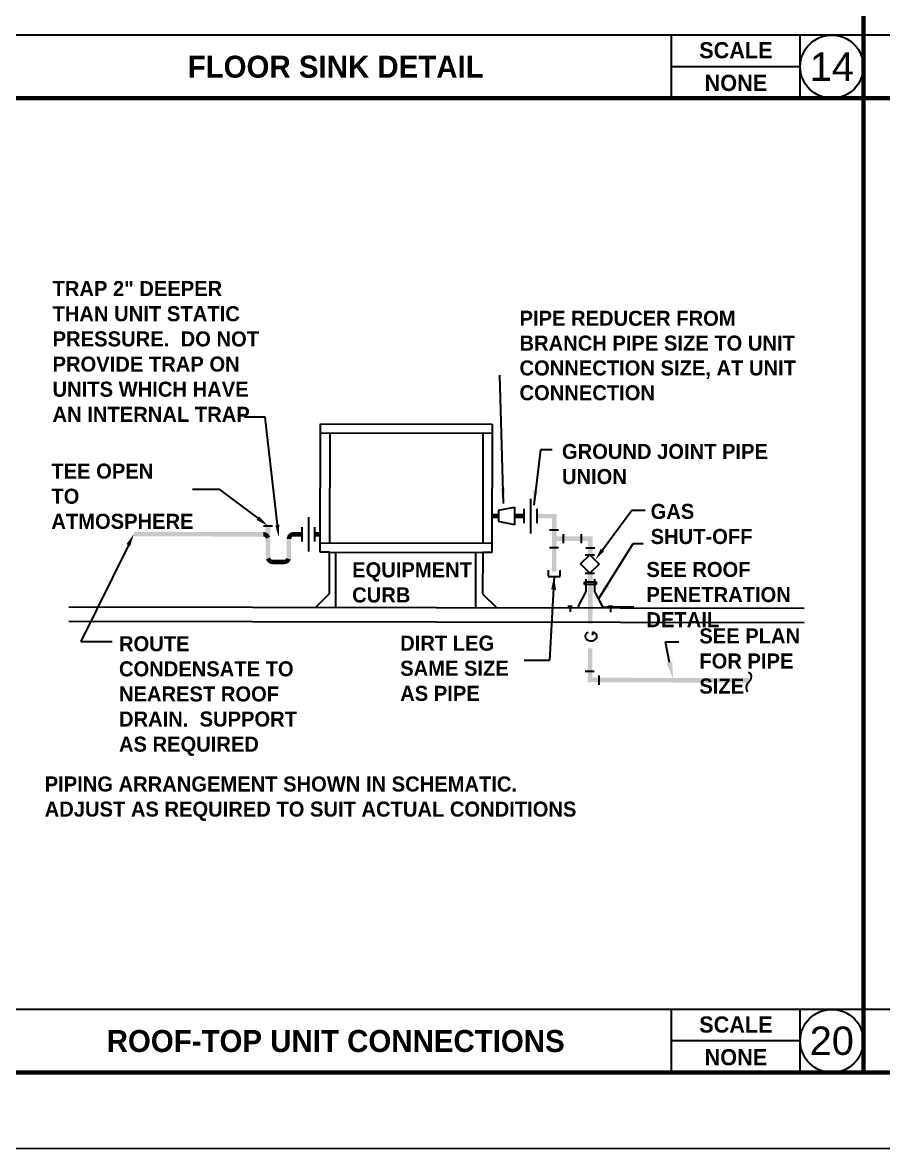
# Model space of a CAD drawing. Header units: inches. Extents: x 2025 to 34930, y -6955 to 4650.
# Drawn here: x 8590.1 to 8829.4, y -2938.9 to -2625.8 of the extents above; entities that cross this region are included whole.
import ezdxf

# ---------------------------------------------------------------- set-up
doc = ezdxf.new("R2010")
doc.units = ezdxf.units.IN
doc.header["$MEASUREMENT"] = 0
doc.layers.get('DEFPOINTS').update_dxf_attribs({"color": 104})
doc.layers.add('M-HVAC-EXHS-DUCT', color=3, linetype='Continuous', lineweight=50)
doc.layers.add('PDF-TEXT', color=7, linetype='Continuous', lineweight=35)
doc.styles.add('Century Gothic_B', font='GOTHICB.TTF', dxfattribs={"height": 6.659722})
doc.styles.add('PDF Arial', font='arial.ttf')
doc.styles.add('PDF Arial Bold', font='arialbd.ttf')
doc.styles.add('romans', font='romans.shx')

# ---------------------------------------------------------------- blocks, each defined once
blk = doc.blocks.new('p detail 20')
at = {"layer": 'PDF-TEXT', "transparency": 33554559}
for points in [[(8720.59, -2762.38), (8720.59, -2763.66), (8722.38, -2763.66), (8722.38, -2762.38)], [(8726.85, -2762.39), (8726.85, -2763.67), (8729.47, -2763.67), (8729.48, -2762.39)], [(8733.11, -2762.4), (8733.11, -2763.68), (8737.84, -2763.69), (8737.84, -2762.41)], [(8737.24, -2778.51), (8738.52, -2778.51), (8738.55, -2762.41), (8737.27, -2762.41)], [(8621.07, -2767.39), (8621.07, -2768.67), (8657.06, -2768.73), (8657.06, -2767.45)], [(8657.44, -2768.86), (8657.63, -2767.52), (8657.06, -2767.45), (8657.24, -2768.73)], [(8657.56, -2768.99), (8658.2, -2767.84), (8657.63, -2767.52), (8657.44, -2768.86)], [(8657.69, -2769.18), (8658.59, -2768.22), (8658.2, -2767.84), (8657.57, -2768.99)], [(8658.96, -2774.49), (8658.98, -2765.73), (8657.7, -2765.73), (8657.69, -2774.48), (8657.81, -2775.12)], [(8665.23, -2768.75), (8664.85, -2767.53), (8664.27, -2767.85), (8665.04, -2768.87)], [(8665.42, -2768.75), (8665.42, -2767.47), (8664.85, -2767.53), (8665.23, -2768.75)], [(8667.79, -2768.75), (8667.79, -2767.47), (8665.42, -2767.47), (8665.42, -2768.75)], [(8672.84, -2768.76), (8672.84, -2767.48), (8671.37, -2767.48), (8671.37, -2768.76)], [(8657.69, -2769.37), (8658.91, -2768.8), (8658.59, -2768.22), (8657.69, -2769.18)], [(8664.78, -2769.38), (8663.51, -2769.38), (8663.5, -2774.69), (8664.71, -2775.14), (8664.78, -2774.5)], [(8664.85, -2769.19), (8663.63, -2768.81), (8663.51, -2769.38), (8664.78, -2769.38)], [(8664.91, -2769), (8663.89, -2768.23), (8663.63, -2768.81), (8664.84, -2769.19)], [(8665.05, -2768.87), (8664.28, -2767.85), (8663.9, -2768.23), (8664.92, -2769)], [(8737.96, -2769.95), (8747.29, -2769.96), (8747.29, -2773.8), (8748.56, -2773.8), (8748.57, -2768.69), (8737.96, -2768.67)], [(8658.96, -2774.49), (8657.81, -2775.12), (8658.06, -2775.64), (8659.03, -2774.68)], [(8659.02, -2774.68), (8658.07, -2775.64), (8658.51, -2776.02), (8659.09, -2774.87)], [(8659.08, -2774.87), (8658.51, -2776.02), (8659.02, -2776.34), (8659.21, -2775)], [(8659.41, -2775.13), (8659.02, -2776.34), (8659.6, -2776.41), (8659.6, -2775.13)], [(8662.67, -2776.41), (8662.67, -2775.13), (8659.61, -2775.13), (8659.6, -2776.4)], [(8659.79, -2775.13), (8659.79, -2776.41), (8662.86, -2776.41), (8662.86, -2775.13)], [(8662.85, -2775.13), (8662.85, -2776.41), (8663.43, -2776.35), (8663.05, -2775.13)], [(8663.04, -2775.13), (8663.42, -2776.35), (8664, -2776.03), (8663.24, -2775.01)], [(8663.24, -2775.01), (8664.01, -2776.03), (8664.39, -2775.65), (8663.36, -2774.88)], [(8663.37, -2774.88), (8664.39, -2775.65), (8664.71, -2775.14), (8663.5, -2774.69)], [(8747.26, -2792.91), (8748.53, -2792.91), (8748.56, -2778.91), (8747.28, -2778.91)], [(8747.23, -2809.27), (8748.51, -2809.27), (8748.52, -2799.81), (8747.25, -2799.81)], [(8748.51, -2807.99), (8748.51, -2809.27), (8792.03, -2809.34), (8792.03, -2808.06)]]:
    blk.add_hatch(color=256, dxfattribs=at).paths.add_polyline_path(points)
at = {"layer": 'PDF-TEXT'}
for p, q in [((8723.79, -2759.57), (8722.76, -2723.85)), ((8657.55, -2735.5), (8651.86, -2735.49)), ((8660.96, -2765.48), (8657.55, -2735.5)), ((8672.89, -2773.04), (8672.95, -2737.38)), ((8672.96, -2737.38), (8720.63, -2737.45)), ((8720.63, -2737.46), (8720.57, -2773.12)), ((8672.96, -2739.87), (8720.63, -2739.95)), ((8675.5, -2739.87), (8675.45, -2770.49)), ((8718.07, -2739.94), (8718.02, -2770.56)), ((8734.1, -2744.57), (8732.22, -2760.03)), ((8737.36, -2744.58), (8734.1, -2744.57)), ((8644.93, -2755.67), (8637.33, -2755.66)), ((8655.6, -2763.62), (8644.93, -2755.67)), ((8731.34, -2758.24), (8731.32, -2767.83)), ((8722.38, -2761.42), (8726.85, -2760.54)), ((8722.38, -2761.42), (8722.38, -2764.56)), ((8726.85, -2760.54), (8726.85, -2765.46)), ((8729.48, -2760.99), (8729.47, -2765.01)), ((8733.11, -2765.02), (8733.12, -2760.99)), ((8751.31, -2772.46), (8759.45, -2761.42)), ((8759.45, -2761.42), (8763.16, -2761.43)), ((8669.59, -2763.32), (8669.58, -2772.91)), ((8726.85, -2765.46), (8722.37, -2764.56)), ((8657.05, -2765.73), (8659.61, -2765.73)), ((8667.79, -2766.13), (8667.79, -2770.09)), ((8671.37, -2770.1), (8671.37, -2766.13)), ((8736.56, -2766.82), (8739.12, -2766.82)), ((8672.9, -2770.48), (8720.57, -2770.56)), ((8740.4, -2768.04), (8740.39, -2770.59)), ((8745.38, -2768.04), (8745.37, -2770.6)), ((8750.27, -2785.95), (8759.82, -2770.69)), ((8759.82, -2770.69), (8762.63, -2770.69)), ((8619.53, -2771.1), (8606.32, -2797.92)), ((8675.44, -2773.04), (8672.89, -2773.04)), ((8675.44, -2784.55), (8675.46, -2773.04)), ((8675.45, -2773.04), (8718.01, -2773.11)), ((8677.21, -2788.39), (8677.24, -2773.05)), ((8716.03, -2773.11), (8716, -2788.45)), ((8718.01, -2773.11), (8717.99, -2784.62)), ((8720.57, -2773.12), (8718.02, -2773.11)), ((8736.55, -2771.8), (8739.11, -2771.8)), ((8745.24, -2776.35), (8747.8, -2773.8)), ((8746.52, -2773.8), (8749.07, -2773.8)), ((8746.65, -2771.88), (8749.2, -2771.89)), ((8747.8, -2773.8), (8750.35, -2776.36)), ((8747.79, -2778.91), (8745.24, -2776.35)), ((8750.35, -2776.36), (8747.79, -2778.91)), ((8736.23, -2778.06), (8736.22, -2779.72)), ((8736.22, -2779.79), (8739.55, -2779.79)), ((8737.88, -2779.79), (8736.62, -2803.12)), ((8739.55, -2779.73), (8739.55, -2778.07)), ((8746.51, -2778.91), (8749.07, -2778.92)), ((8746.31, -2782.04), (8746.32, -2781.28)), ((8749.57, -2782.05), (8746.31, -2782.04)), ((8746.38, -2781.28), (8749.57, -2781.28)), ((8746.7, -2780.57), (8746.69, -2784.02)), ((8749.06, -2780.58), (8749.06, -2784.03)), ((8749.57, -2781.28), (8749.57, -2782.05)), ((8671.6, -2788.38), (8675.44, -2784.55)), ((8718, -2784.62), (8721.83, -2788.46)), ((8746.69, -2784.02), (8744.45, -2788.3)), ((8749.06, -2784.03), (8751.29, -2788.31)), ((8603.01, -2788.26), (8807.4, -2788.6)), ((8741.7, -2788.04), (8742.85, -2788.04)), ((8742.35, -2788.04), (8742.34, -2789.7)), ((8751.29, -2788.31), (8758.45, -2788.32)), ((8759.98, -2788.33), (8752.5, -2788.32)), ((8753.02, -2788.06), (8754.17, -2788.06)), ((8753.52, -2788.06), (8753.52, -2789.72)), ((8603.01, -2792.29), (8807.39, -2792.62)), ((8746.73, -2795.85), (8746.54, -2796.17)), ((8746.99, -2795.59), (8746.73, -2795.85)), ((8747.31, -2795.4), (8746.99, -2795.59)), ((8748.97, -2795.4), (8748.52, -2795.4)), ((8748.52, -2795.4), (8748.52, -2796.17)), ((8749.29, -2795.6), (8748.97, -2795.4)), ((8749.61, -2795.85), (8749.29, -2795.6)), ((8749.74, -2796.17), (8749.61, -2795.85)), ((8606.32, -2797.92), (8615.02, -2797.93)), ((8746.54, -2796.17), (8746.54, -2796.81)), ((8746.54, -2796.81), (8746.73, -2797.06)), ((8746.73, -2797.06), (8746.99, -2797.38)), ((8746.99, -2797.38), (8747.31, -2797.51)), ((8747.31, -2797.51), (8747.75, -2797.7)), ((8747.75, -2797.7), (8748.52, -2797.7)), ((8748.52, -2797.7), (8748.97, -2797.51)), ((8748.97, -2797.51), (8749.29, -2797.39)), ((8749.29, -2797.39), (8749.61, -2797.07)), ((8749.61, -2797.07), (8749.73, -2796.81)), ((8749.73, -2796.81), (8749.74, -2796.17)), ((8769.93, -2803.75), (8768.79, -2797.99)), ((8768.79, -2797.99), (8772.56, -2798)), ((8729.53, -2803.11), (8736.63, -2803.12)), ((8746.47, -2806.14), (8749.02, -2806.14)), ((8750.3, -2807.36), (8750.3, -2809.91)), ((8792.28, -2806.72), (8791.9, -2806.4)), ((8792.61, -2807.17), (8792.28, -2806.72)), ((8792.47, -2808.7), (8792.66, -2808.19)), ((8792.73, -2807.68), (8792.61, -2807.17)), ((8792.66, -2808.19), (8792.73, -2807.68)), ((8791.33, -2810.11), (8791.26, -2810.68)), ((8791.26, -2810.68), (8791.38, -2811.32)), ((8791.64, -2809.53), (8791.33, -2810.11)), ((8791.38, -2811.32), (8791.64, -2811.9)), ((8792.09, -2809.09), (8791.64, -2809.53)), ((8792.09, -2809.02), (8792.47, -2808.7))]:
    blk.add_line(p, q, dxfattribs=at)
at = {"layer": 'PDF-TEXT', "transparency": 33554559}
for points in [[(8724.37, -2755.36), (8722.96, -2755.35), (8723.79, -2759.57)], [(8733.45, -2755.88), (8732.04, -2755.69), (8732.22, -2760.03)], [(8655.91, -2763.17), (8655.2, -2764.13), (8658.33, -2765.73)], [(8657.24, -2768.73), (8657.06, -2767.45), (8657.05, -2768.73)], [(8661.47, -2765.42), (8660.38, -2765.61), (8661.34, -2768.93)], [(8619.02, -2770.84), (8620.04, -2771.36), (8621.07, -2768.03)], [(8751.76, -2772.78), (8750.8, -2772.14), (8749.26, -2775.27)], [(8659.22, -2775), (8659.02, -2776.34), (8659.41, -2775.13)], [(8737.04, -2783.43), (8738.38, -2783.56), (8737.87, -2779.79)], [(8753.15, -2782.69), (8751.94, -2781.99), (8750.27, -2785.95)], [(8770.69, -2803.56), (8769.15, -2803.94), (8770.94, -2808.41)]]:
    blk.add_solid(points, dxfattribs=at)
at = {"layer": 'PDF-TEXT', "char_height": 4.1875}
for s, insert, width, attachment_point, style in [('TRAP 2" DEEPER THAN {\\H1.00373x;UNIT STATIC PRESSURE.  \\H0.99741x;DO NOT PROVIDE TRAP ON UNITS WHICH HAVE \\H1.00006x;AN INTERNAL TRAP}', (8598.46, -2697.67), 57.4091, 1, 'Century Gothic_B'), ('GROUND JOINT PIPE UNION', (8740.05, -2742.96), 65.6356, 1, 'Century Gothic_B'), ('TEE OPEN TO ATMOSPHERE', (8598.14, -2748.43), 36.0972, 1, 'Century Gothic_B'), ('GAS SHUT-OFF', (8764.69, -2759.63), 37.177, 1, 'Century Gothic_B'), ('EQUIPMENT CURB', (8681.74, -2775.88), 26.3074, 1, 'Century Gothic_B'), ('SEE ROOF PENETRATION DETAIL', (8763.52, -2775.78), 58.0171, 1, 'Century Gothic_B'), ('SEE PLAN FOR PIPE SIZE', (8778.23, -2794.25), 35.9289, 1, 'Century Gothic_B'), ('{\\fCentury Gothic|b1|i0|c0|p34;ROUTE CONDENSATE TO NEAREST ROOF DRAIN.  SUPPORT AS REQUIRED}', (8616.93, -2796.43), 57.0953, 1, 'romans'), ('DIRT LEG SAME SIZE AS PIPE', (8695.09, -2796.27), 37.0417, 1, 'Century Gothic_B'), ('PIPING ARRANGEMENT SHOWN IN SCHEMATIC. ADJUST AS REQUIRED TO SUIT ACTUAL CONDITIONS', (8596.28, -2847.8), 147.866, 7, 'Century Gothic_B')]:
    blk.add_mtext(s, dxfattribs=dict(at, insert=insert, width=width, attachment_point=attachment_point, style=style))
at = {"layer": 'PDF-TEXT', "insert": (8728.25, -2705.93), "char_height": 4.1875, "width": 78.1874, "attachment_point": 1, "line_spacing_factor": 0.989042, "style": 'Century Gothic_B'}
blk.add_mtext('PIPE REDUCER FROM BRANCH PIPE SIZE TO UNIT CONNECTION SIZE, AT UNIT CONNECTION', dxfattribs=at)

msp = doc.modelspace()

# ---------------------------------------------------------------- linework, layer by layer
at = {"layer": 'DEFPOINTS'}
msp.add_lwpolyline([(8330.71, -1857.81), (9797.6, -1857.81), (9797.6, -2938.88), (8330.71, -2938.88)], close=True, dxfattribs=at)
at = {"layer": 'PDF-TEXT', "color": 42, "lineweight": 100}
for p, q in [((8823.83, -1888.19), (8823.83, -2917.77)), ((9787.29, -2646.85), (8343.83, -2646.85)), ((9787.29, -2917.77), (8343.83, -2917.77))]:
    msp.add_line(p, q, dxfattribs=at)
at = {"layer": 'PDF-TEXT'}
for p, q in [((9787.29, -2629.28), (8343.83, -2629.28)), ((8770.5, -2646.85), (8770.5, -2629.28)), ((8806.27, -2646.85), (8806.27, -2629.28)), ((8806.27, -2638.06), (8770.5, -2638.06)), ((9787.29, -2900.2), (8343.83, -2900.2)), ((8770.5, -2917.77), (8770.5, -2900.2)), ((8806.27, -2917.77), (8806.27, -2900.2)), ((8806.27, -2908.98), (8770.5, -2908.98))]:
    msp.add_line(p, q, dxfattribs=at)
for centre in [(8815.05, -2638.06), (8815.05, -2908.98)]:
    msp.add_circle(centre, 8.78, dxfattribs=at)

# ---------------------------------------------------------------- block references
at = {"layer": 'M-HVAC-EXHS-DUCT'}
msp.add_blockref('p detail 20', (0, 0), dxfattribs=at)

# ---------------------------------------------------------------- texts
at = {"layer": 'PDF-TEXT', "attachment_point": 5}
for s, insert, char_height, width, style in [('{\\fCentury Gothic|b1|i0|c0|p34;SCALE}', (8788.39, -2633.51), 4.5, 35.7683, 'PDF Arial Bold'), ('{\\fCentury Gothic|b1|i0|c0|p34;FLOOR SINK DETAIL}', (8677.16, -2638.11), 6.1202, 186.6721, 'PDF Arial Bold'), ('14', (8815.05, -2638.06), 7.889, 17.5595, 'PDF Arial'), ('{\\fCentury Gothic|b1|i0|c0|p34;NONE}', (8788.39, -2642.6), 4.5, 35.7683, 'PDF Arial Bold'), ('{\\fCentury Gothic|b1|i0|c0|p34;SCALE}', (8788.39, -2904.44), 4.5, 35.7683, 'PDF Arial Bold'), ('20', (8815.05, -2908.98), 7.889, 17.5595, 'PDF Arial'), ('{\\fCentury Gothic|b1|i0|c0|p34;ROOF-TOP UNIT CONNECTIONS}', (8677.16, -2909.04), 6.1202, 186.6721, 'PDF Arial Bold'), ('{\\fCentury Gothic|b1|i0|c0|p34;NONE}', (8788.39, -2913.53), 4.5, 35.7683, 'PDF Arial Bold')]:
    msp.add_mtext(s, dxfattribs=dict(at, insert=insert, char_height=char_height, width=width, style=style))

doc.saveas('drawing.dxf')
